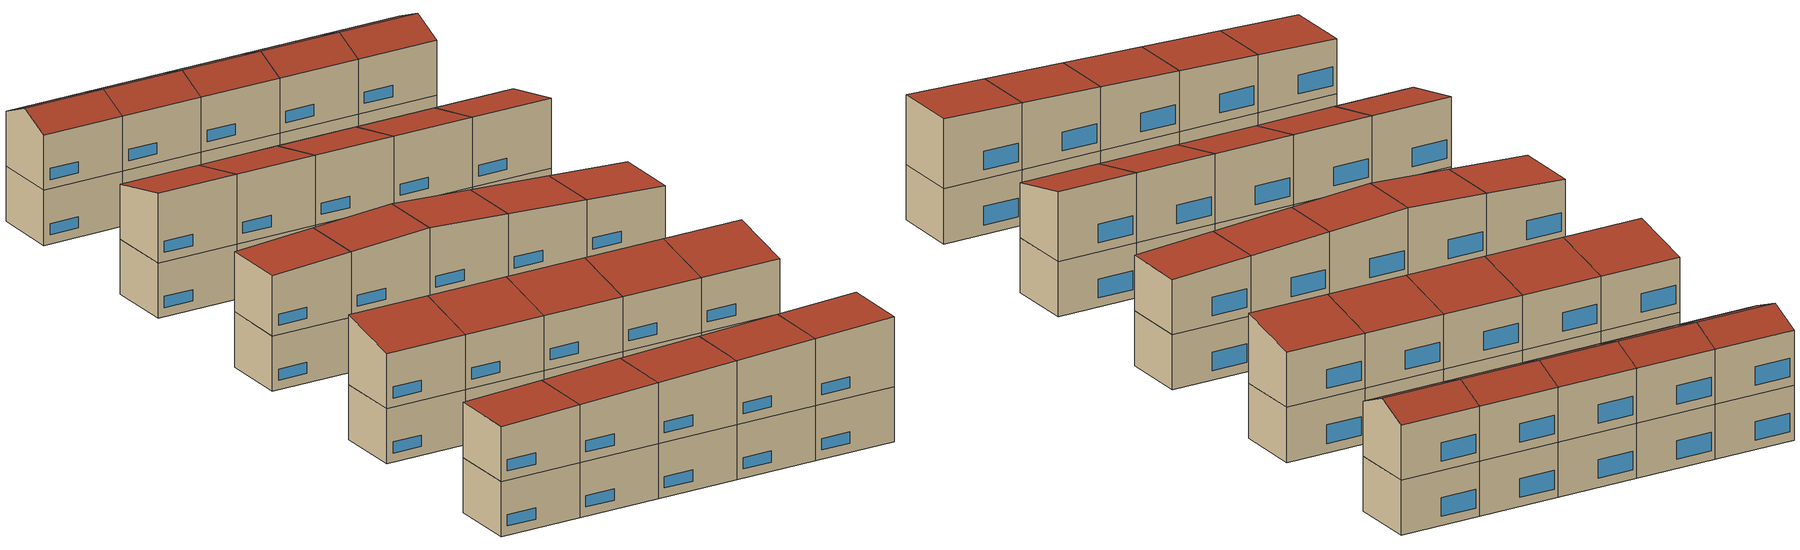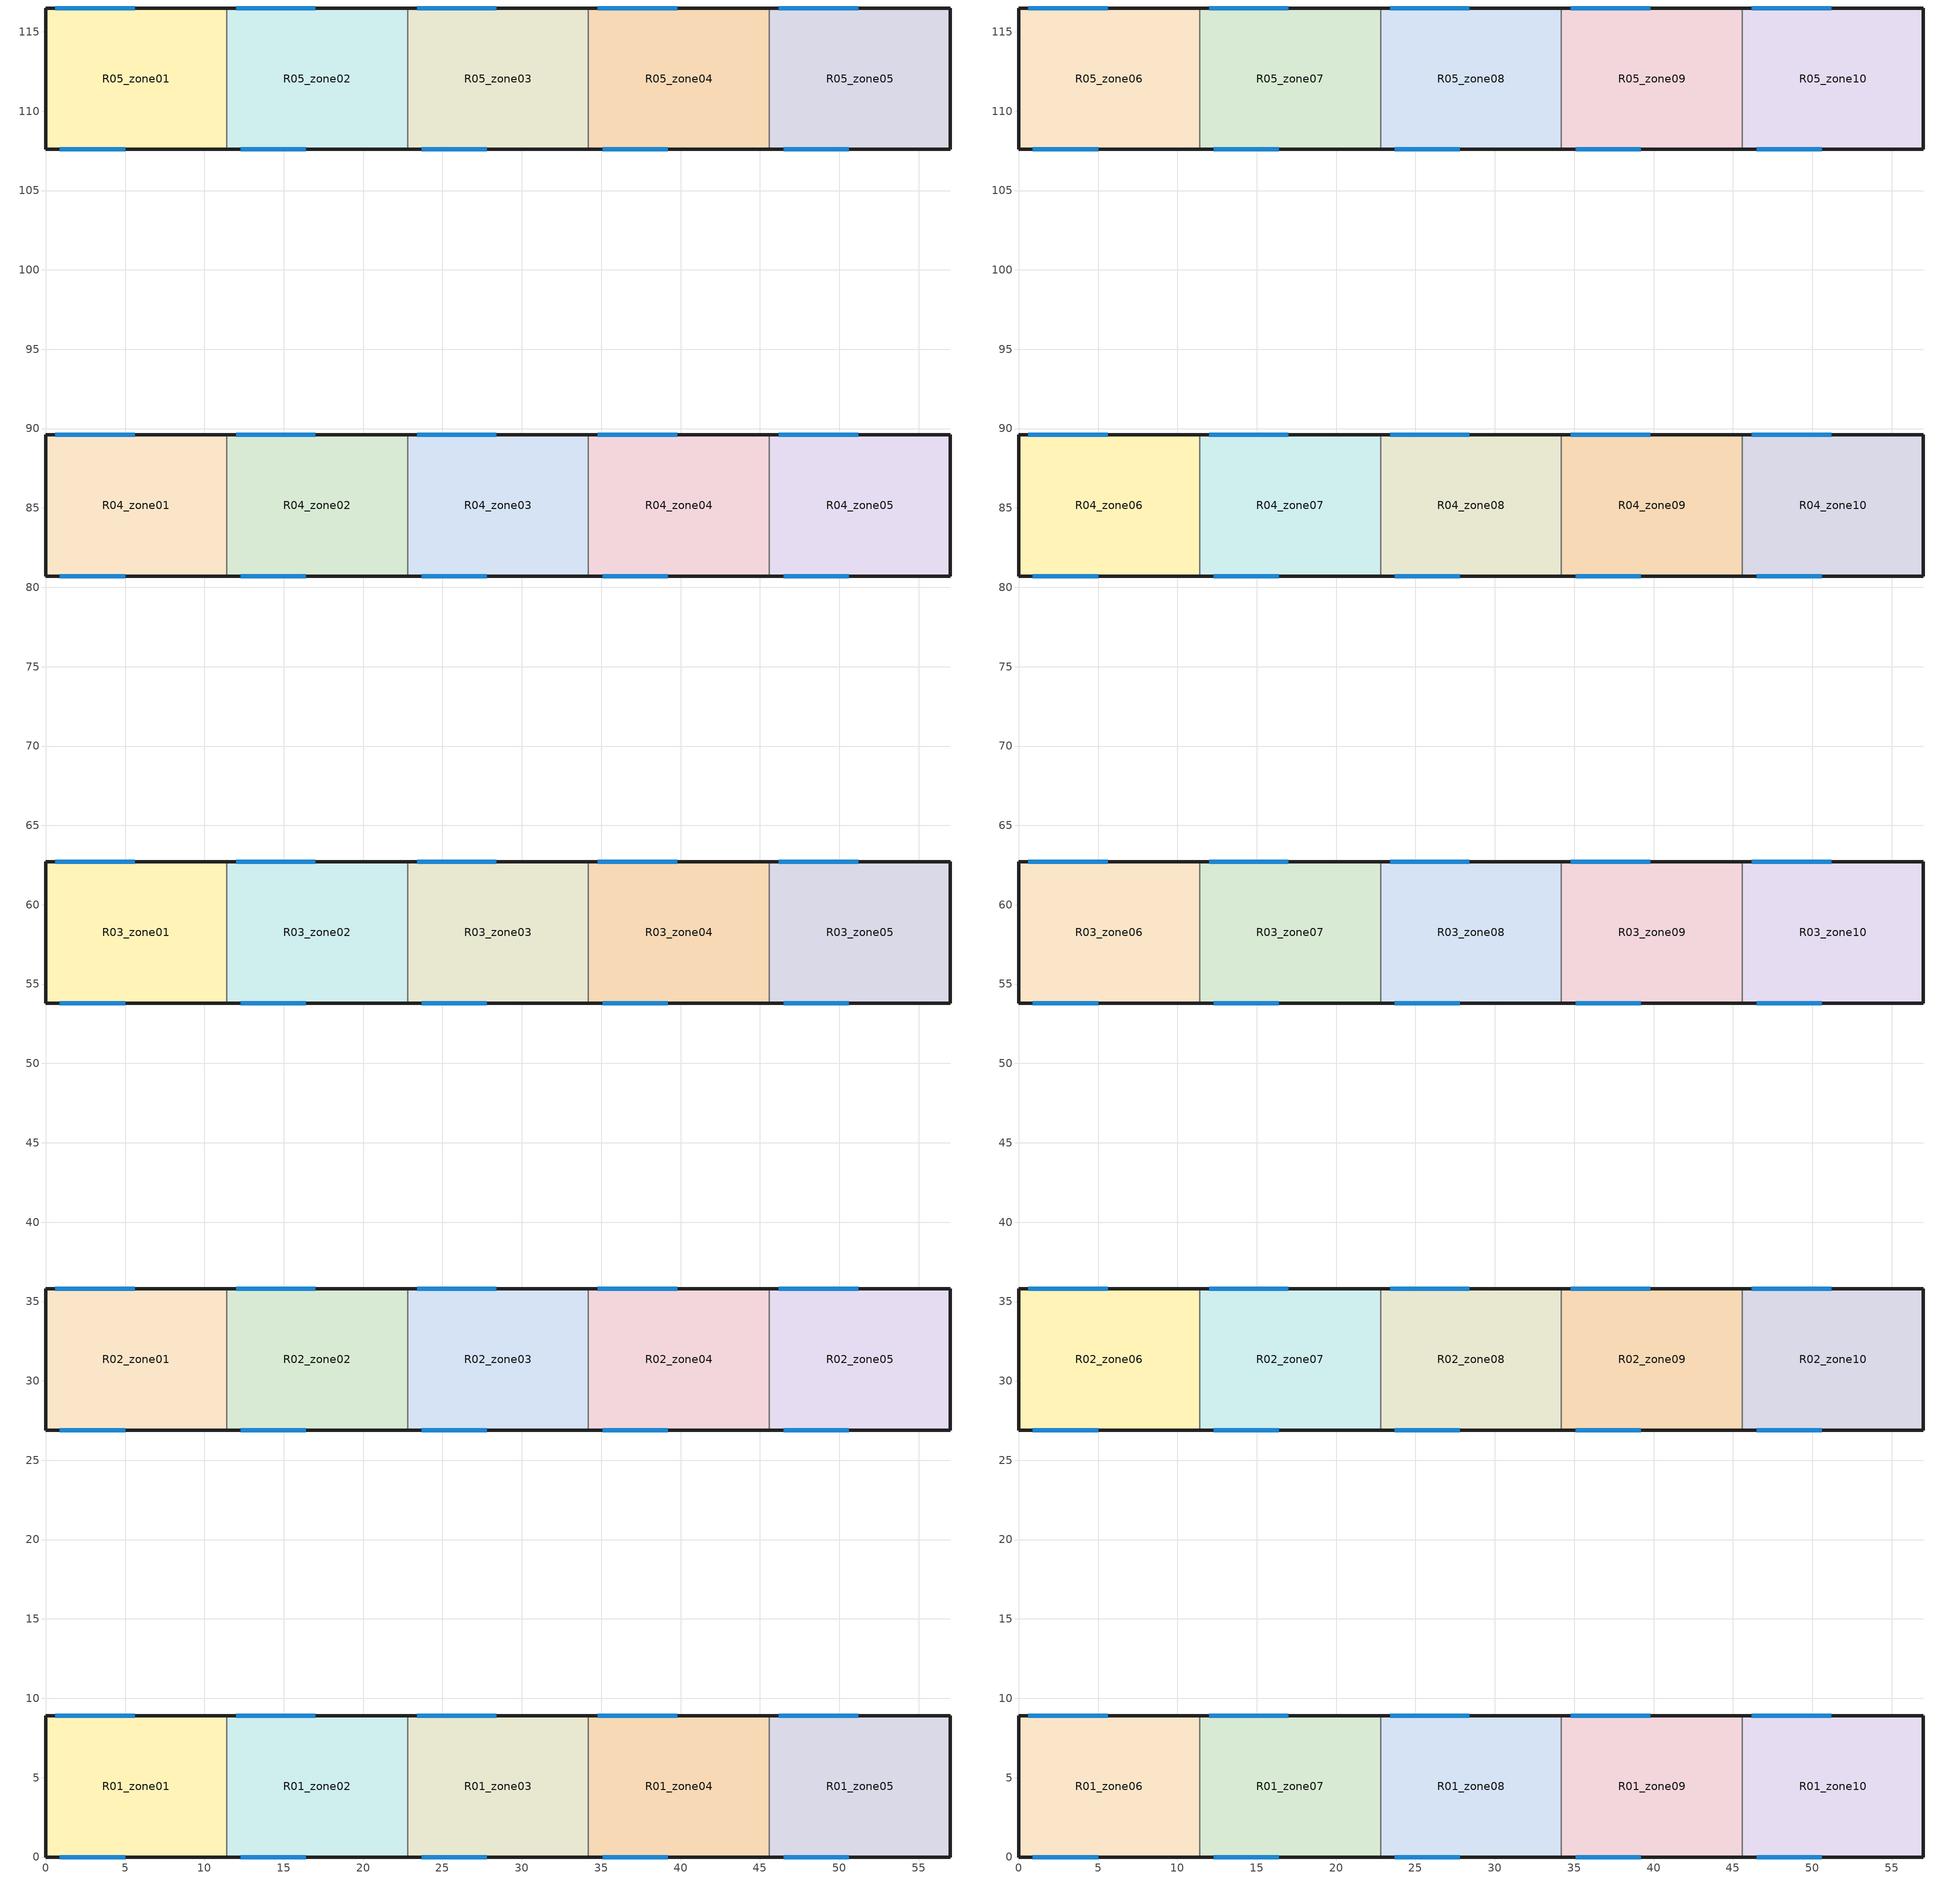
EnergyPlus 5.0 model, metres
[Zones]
R01_zone01
 floor ground (GROUND_FLOOR): 0,0 0,8.9 11.4,8.9 11.4,0 z0
 wall outside (EXT_WALL): 11.4,8.9 0,8.9 0,0 11.4,0 z0:7.4
 wall to R01_zone02 (ADJ_WALL): 11.4,0 11.4,8.9 z0:7.4
 window (EXT_WINDOW1): 0.9,0 5,0 z1.25:2.75; 5.6,8.9 0.6,8.9 z1.25:3.75
 ceiling to R01_zone06 (ADJ_CEILING): 11.4,0 11.4,8.9 0,8.9 0,0 z7.4
R01_zone02
 floor ground (GROUND_FLOOR): 11.4,0 11.4,8.9 22.8,8.9 22.8,0 z0
 wall outside (EXT_WALL): 22.8,8.9 11.4,8.9 / 11.4,0 22.8,0 z0:7.4
 wall to R01_zone03 (ADJ_WALL): 22.8,0 22.8,8.9 z0:7.4
 wall to R01_zone01 (ADJ_WALL): 11.4,8.9 11.4,0 z0:7.4
 window (EXT_WINDOW1): 12.3,0 16.4,0 z1.25:2.75; 17,8.9 12,8.9 z1.25:3.75
 ceiling to R01_zone07 (ADJ_CEILING): 22.8,0 22.8,8.9 11.4,8.9 11.4,0 z7.4
R01_zone03
 floor ground (GROUND_FLOOR): 22.8,0 22.8,8.9 34.2,8.9 34.2,0 z0
 wall outside (EXT_WALL): 34.2,8.9 22.8,8.9 / 22.8,0 34.2,0 z0:7.4
 wall to R01_zone04 (ADJ_WALL): 34.2,0 34.2,8.9 z0:7.4
 wall to R01_zone02 (ADJ_WALL): 22.8,8.9 22.8,0 z0:7.4
 window (EXT_WINDOW1): 23.7,0 27.8,0 z1.25:2.75; 28.4,8.9 23.4,8.9 z1.25:3.75
 ceiling to R01_zone08 (ADJ_CEILING): 34.2,0 34.2,8.9 22.8,8.9 22.8,0 z7.4
R01_zone04
 floor ground (GROUND_FLOOR): 34.2,0 34.2,8.9 45.6,8.9 45.6,0 z0
 wall outside (EXT_WALL): 45.6,8.9 34.2,8.9 / 34.2,0 45.6,0 z0:7.4
 wall to R01_zone05 (ADJ_WALL): 45.6,0 45.6,8.9 z0:7.4
 wall to R01_zone03 (ADJ_WALL): 34.2,8.9 34.2,0 z0:7.4
 window (EXT_WINDOW1): 35.1,0 39.2,0 z1.25:2.75; 39.8,8.9 34.8,8.9 z1.25:3.75
 ceiling to R01_zone09 (ADJ_CEILING): 45.6,0 45.6,8.9 34.2,8.9 34.2,0 z7.4
R01_zone05
 floor ground (GROUND_FLOOR): 45.6,0 45.6,8.9 57,8.9 57,0 z0
 wall outside (EXT_WALL): 45.6,0 57,0 57,8.9 45.6,8.9 z0:7.4
 wall to R01_zone04 (ADJ_WALL): 45.6,8.9 45.6,0 z0:7.4
 window (EXT_WINDOW1): 46.5,0 50.6,0 z1.25:2.75; 51.2,8.9 46.2,8.9 z1.25:3.75
 ceiling to R01_zone10 (ADJ_CEILING): 57,0 57,8.9 45.6,8.9 45.6,0 z7.4
R02_zone01
 floor ground (GROUND_FLOOR): 0,26.9 0,35.8 11.4,35.8 11.4,26.9 z0
 wall outside (EXT_WALL): 11.4,35.8 0,35.8 0,26.9 11.4,26.9 z0:7.4
 wall to R02_zone02 (ADJ_WALL): 11.4,26.9 11.4,35.8 z0:7.4
 window (EXT_WINDOW1): 0.9,26.9 5,26.9 z1.25:2.75; 5.6,35.8 0.6,35.8 z1.25:3.75
 ceiling to R02_zone06 (ADJ_CEILING): 11.4,26.9 11.4,35.8 0,35.8 0,26.9 z7.4
R02_zone02
 floor ground (GROUND_FLOOR): 11.4,26.9 11.4,35.8 22.8,35.8 22.8,26.9 z0
 wall outside (EXT_WALL): 22.8,35.8 11.4,35.8 / 11.4,26.9 22.8,26.9 z0:7.4
 wall to R02_zone03 (ADJ_WALL): 22.8,26.9 22.8,35.8 z0:7.4
 wall to R02_zone01 (ADJ_WALL): 11.4,35.8 11.4,26.9 z0:7.4
 window (EXT_WINDOW1): 12.3,26.9 16.4,26.9 z1.25:2.75; 17,35.8 12,35.8 z1.25:3.75
 ceiling to R02_zone07 (ADJ_CEILING): 22.8,26.9 22.8,35.8 11.4,35.8 11.4,26.9 z7.4
R02_zone03
 floor ground (GROUND_FLOOR): 22.8,26.9 22.8,35.8 34.2,35.8 34.2,26.9 z0
 wall outside (EXT_WALL): 34.2,35.8 22.8,35.8 / 22.8,26.9 34.2,26.9 z0:7.4
 wall to R02_zone04 (ADJ_WALL): 34.2,26.9 34.2,35.8 z0:7.4
 wall to R02_zone02 (ADJ_WALL): 22.8,35.8 22.8,26.9 z0:7.4
 window (EXT_WINDOW1): 23.7,26.9 27.8,26.9 z1.25:2.75; 28.4,35.8 23.4,35.8 z1.25:3.75
 ceiling to R02_zone08 (ADJ_CEILING): 34.2,26.9 34.2,35.8 22.8,35.8 22.8,26.9 z7.4
R02_zone04
 floor ground (GROUND_FLOOR): 34.2,26.9 34.2,35.8 45.6,35.8 45.6,26.9 z0
 wall outside (EXT_WALL): 45.6,35.8 34.2,35.8 / 34.2,26.9 45.6,26.9 z0:7.4
 wall to R02_zone05 (ADJ_WALL): 45.6,26.9 45.6,35.8 z0:7.4
 wall to R02_zone03 (ADJ_WALL): 34.2,35.8 34.2,26.9 z0:7.4
 window (EXT_WINDOW1): 35.1,26.9 39.2,26.9 z1.25:2.75; 39.8,35.8 34.8,35.8 z1.25:3.75
 ceiling to R02_zone09 (ADJ_CEILING): 45.6,26.9 45.6,35.8 34.2,35.8 34.2,26.9 z7.4
R02_zone05
 floor ground (GROUND_FLOOR): 45.6,26.9 45.6,35.8 57,35.8 57,26.9 z0
 wall outside (EXT_WALL): 45.6,26.9 57,26.9 57,35.8 45.6,35.8 z0:7.4
 wall to R02_zone04 (ADJ_WALL): 45.6,35.8 45.6,26.9 z0:7.4
 window (EXT_WINDOW1): 46.5,26.9 50.6,26.9 z1.25:2.75; 51.2,35.8 46.2,35.8 z1.25:3.75
 ceiling to R02_zone10 (ADJ_CEILING): 57,26.9 57,35.8 45.6,35.8 45.6,26.9 z7.4
R03_zone01
 floor ground (GROUND_FLOOR): 0,53.8 0,62.7 11.4,62.7 11.4,53.8 z0
 wall outside (EXT_WALL): 11.4,62.7 0,62.7 0,53.8 11.4,53.8 z0:7.4
 wall to R03_zone02 (ADJ_WALL): 11.4,53.8 11.4,62.7 z0:7.4
 window (EXT_WINDOW1): 0.9,53.8 5,53.8 z1.25:2.75; 5.6,62.7 0.6,62.7 z1.25:3.75
 ceiling to R03_zone06 (ADJ_CEILING): 11.4,53.8 11.4,62.7 0,62.7 0,53.8 z7.4
R03_zone02
 floor ground (GROUND_FLOOR): 11.4,53.8 11.4,62.7 22.8,62.7 22.8,53.8 z0
 wall outside (EXT_WALL): 22.8,62.7 11.4,62.7 / 11.4,53.8 22.8,53.8 z0:7.4
 wall to R03_zone03 (ADJ_WALL): 22.8,53.8 22.8,62.7 z0:7.4
 wall to R03_zone01 (ADJ_WALL): 11.4,62.7 11.4,53.8 z0:7.4
 window (EXT_WINDOW1): 12.3,53.8 16.4,53.8 z1.25:2.75; 17,62.7 12,62.7 z1.25:3.75
 ceiling to R03_zone07 (ADJ_CEILING): 22.8,53.8 22.8,62.7 11.4,62.7 11.4,53.8 z7.4
R03_zone03
 floor ground (GROUND_FLOOR): 22.8,53.8 22.8,62.7 34.2,62.7 34.2,53.8 z0
 wall outside (EXT_WALL): 34.2,62.7 22.8,62.7 / 22.8,53.8 34.2,53.8 z0:7.4
 wall to R03_zone04 (ADJ_WALL): 34.2,53.8 34.2,62.7 z0:7.4
 wall to R03_zone02 (ADJ_WALL): 22.8,62.7 22.8,53.8 z0:7.4
 window (EXT_WINDOW1): 23.7,53.8 27.8,53.8 z1.25:2.75; 28.4,62.7 23.4,62.7 z1.25:3.75
 ceiling to R03_zone08 (ADJ_CEILING): 34.2,53.8 34.2,62.7 22.8,62.7 22.8,53.8 z7.4
R03_zone04
 floor ground (GROUND_FLOOR): 34.2,53.8 34.2,62.7 45.6,62.7 45.6,53.8 z0
 wall outside (EXT_WALL): 45.6,62.7 34.2,62.7 / 34.2,53.8 45.6,53.8 z0:7.4
 wall to R03_zone05 (ADJ_WALL): 45.6,53.8 45.6,62.7 z0:7.4
 wall to R03_zone03 (ADJ_WALL): 34.2,62.7 34.2,53.8 z0:7.4
 window (EXT_WINDOW1): 35.1,53.8 39.2,53.8 z1.25:2.75; 39.8,62.7 34.8,62.7 z1.25:3.75
 ceiling to R03_zone09 (ADJ_CEILING): 45.6,53.8 45.6,62.7 34.2,62.7 34.2,53.8 z7.4
R03_zone05
 floor ground (GROUND_FLOOR): 45.6,53.8 45.6,62.7 57,62.7 57,53.8 z0
 wall outside (EXT_WALL): 45.6,53.8 57,53.8 57,62.7 45.6,62.7 z0:7.4
 wall to R03_zone04 (ADJ_WALL): 45.6,62.7 45.6,53.8 z0:7.4
 window (EXT_WINDOW1): 46.5,53.8 50.6,53.8 z1.25:2.75; 51.2,62.7 46.2,62.7 z1.25:3.75
 ceiling to R03_zone10 (ADJ_CEILING): 57,53.8 57,62.7 45.6,62.7 45.6,53.8 z7.4
R04_zone01
 floor ground (GROUND_FLOOR): 0,80.7 0,89.6 11.4,89.6 11.4,80.7 z0
 wall outside (EXT_WALL): 11.4,89.6 0,89.6 0,80.7 11.4,80.7 z0:7.4
 wall to R04_zone02 (ADJ_WALL): 11.4,80.7 11.4,89.6 z0:7.4
 window (EXT_WINDOW1): 0.9,80.7 5,80.7 z1.25:2.75; 5.6,89.6 0.6,89.6 z1.25:3.75
 ceiling to R04_zone06 (ADJ_CEILING): 11.4,80.7 11.4,89.6 0,89.6 0,80.7 z7.4
R04_zone02
 floor ground (GROUND_FLOOR): 11.4,80.7 11.4,89.6 22.8,89.6 22.8,80.7 z0
 wall outside (EXT_WALL): 22.8,89.6 11.4,89.6 / 11.4,80.7 22.8,80.7 z0:7.4
 wall to R04_zone03 (ADJ_WALL): 22.8,80.7 22.8,89.6 z0:7.4
 wall to R04_zone01 (ADJ_WALL): 11.4,89.6 11.4,80.7 z0:7.4
 window (EXT_WINDOW1): 12.3,80.7 16.4,80.7 z1.25:2.75; 17,89.6 12,89.6 z1.25:3.75
 ceiling to R04_zone07 (ADJ_CEILING): 22.8,80.7 22.8,89.6 11.4,89.6 11.4,80.7 z7.4
R04_zone03
 floor ground (GROUND_FLOOR): 22.8,80.7 22.8,89.6 34.2,89.6 34.2,80.7 z0
 wall outside (EXT_WALL): 34.2,89.6 22.8,89.6 / 22.8,80.7 34.2,80.7 z0:7.4
 wall to R04_zone04 (ADJ_WALL): 34.2,80.7 34.2,89.6 z0:7.4
 wall to R04_zone02 (ADJ_WALL): 22.8,89.6 22.8,80.7 z0:7.4
 window (EXT_WINDOW1): 23.7,80.7 27.8,80.7 z1.25:2.75; 28.4,89.6 23.4,89.6 z1.25:3.75
 ceiling to R04_zone08 (ADJ_CEILING): 34.2,80.7 34.2,89.6 22.8,89.6 22.8,80.7 z7.4
R04_zone04
 floor ground (GROUND_FLOOR): 34.2,80.7 34.2,89.6 45.6,89.6 45.6,80.7 z0
 wall outside (EXT_WALL): 45.6,89.6 34.2,89.6 / 34.2,80.7 45.6,80.7 z0:7.4
 wall to R04_zone05 (ADJ_WALL): 45.6,80.7 45.6,89.6 z0:7.4
 wall to R04_zone03 (ADJ_WALL): 34.2,89.6 34.2,80.7 z0:7.4
 window (EXT_WINDOW1): 35.1,80.7 39.2,80.7 z1.25:2.75; 39.8,89.6 34.8,89.6 z1.25:3.75
 ceiling to R04_zone09 (ADJ_CEILING): 45.6,80.7 45.6,89.6 34.2,89.6 34.2,80.7 z7.4
R04_zone05
 floor ground (GROUND_FLOOR): 45.6,80.7 45.6,89.6 57,89.6 57,80.7 z0
 wall outside (EXT_WALL): 45.6,80.7 57,80.7 57,89.6 45.6,89.6 z0:7.4
 wall to R04_zone04 (ADJ_WALL): 45.6,89.6 45.6,80.7 z0:7.4
 window (EXT_WINDOW1): 46.5,80.7 50.6,80.7 z1.25:2.75; 51.2,89.6 46.2,89.6 z1.25:3.75
 ceiling to R04_zone10 (ADJ_CEILING): 57,80.7 57,89.6 45.6,89.6 45.6,80.7 z7.4
R05_zone01
 floor ground (GROUND_FLOOR): 0,107.6 0,116.5 11.4,116.5 11.4,107.6 z0
 wall outside (EXT_WALL): 11.4,116.5 0,116.5 0,107.6 11.4,107.6 z0:7.4
 wall to R05_zone02 (ADJ_WALL): 11.4,107.6 11.4,116.5 z0:7.4
 window (EXT_WINDOW1): 0.9,107.6 5,107.6 z1.25:2.75; 5.6,116.5 0.6,116.5 z1.25:3.75
 ceiling to R05_zone06 (ADJ_CEILING): 11.4,107.6 11.4,116.5 0,116.5 0,107.6 z7.4
R05_zone02
 floor ground (GROUND_FLOOR): 11.4,107.6 11.4,116.5 22.8,116.5 22.8,107.6 z0
 wall outside (EXT_WALL): 22.8,116.5 11.4,116.5 / 11.4,107.6 22.8,107.6 z0:7.4
 wall to R05_zone03 (ADJ_WALL): 22.8,107.6 22.8,116.5 z0:7.4
 wall to R05_zone01 (ADJ_WALL): 11.4,116.5 11.4,107.6 z0:7.4
 window (EXT_WINDOW1): 12.3,107.6 16.4,107.6 z1.25:2.75; 17,116.5 12,116.5 z1.25:3.75
 ceiling to R05_zone07 (ADJ_CEILING): 22.8,107.6 22.8,116.5 11.4,116.5 11.4,107.6 z7.4
R05_zone03
 floor ground (GROUND_FLOOR): 22.8,107.6 22.8,116.5 34.2,116.5 34.2,107.6 z0
 wall outside (EXT_WALL): 34.2,116.5 22.8,116.5 / 22.8,107.6 34.2,107.6 z0:7.4
 wall to R05_zone04 (ADJ_WALL): 34.2,107.6 34.2,116.5 z0:7.4
 wall to R05_zone02 (ADJ_WALL): 22.8,116.5 22.8,107.6 z0:7.4
 window (EXT_WINDOW1): 23.7,107.6 27.8,107.6 z1.25:2.75; 28.4,116.5 23.4,116.5 z1.25:3.75
 ceiling to R05_zone08 (ADJ_CEILING): 34.2,107.6 34.2,116.5 22.8,116.5 22.8,107.6 z7.4
R05_zone04
 floor ground (GROUND_FLOOR): 34.2,107.6 34.2,116.5 45.6,116.5 45.6,107.6 z0
 wall outside (EXT_WALL): 45.6,116.5 34.2,116.5 / 34.2,107.6 45.6,107.6 z0:7.4
 wall to R05_zone05 (ADJ_WALL): 45.6,107.6 45.6,116.5 z0:7.4
 wall to R05_zone03 (ADJ_WALL): 34.2,116.5 34.2,107.6 z0:7.4
 window (EXT_WINDOW1): 35.1,107.6 39.2,107.6 z1.25:2.75; 39.8,116.5 34.8,116.5 z1.25:3.75
 ceiling to R05_zone09 (ADJ_CEILING): 45.6,107.6 45.6,116.5 34.2,116.5 34.2,107.6 z7.4
R05_zone05
 floor ground (GROUND_FLOOR): 45.6,107.6 45.6,116.5 57,116.5 57,107.6 z0
 wall outside (EXT_WALL): 45.6,107.6 57,107.6 57,116.5 45.6,116.5 z0:7.4
 wall to R05_zone04 (ADJ_WALL): 45.6,116.5 45.6,107.6 z0:7.4
 window (EXT_WINDOW1): 46.5,107.6 50.6,107.6 z1.25:2.75; 51.2,116.5 46.2,116.5 z1.25:3.75
 ceiling to R05_zone10 (ADJ_CEILING): 57,107.6 57,116.5 45.6,116.5 45.6,107.6 z7.4
R01_zone06
 floor to R01_zone01 (ADJ_CEILING): 0,0 0,8.9 11.4,8.9 11.4,0 z7.4
 wall outside (EXT_WALL): 0,8.9 0,0 z7.4:14.8; 11.4,8.9,7.4 0,8.9,7.4 0,8.9,14.8 11.4,8.9,15.2; 0,0,7.4 11.4,0,7.4 11.4,0,15.2 0,0,14.8
 wall to R01_zone07 (ADJ_WALL): 11.4,0 11.4,8.9 z7.4:15.2
 window (EXT_WINDOW1): 0.9,0 5,0 z8.65:10.15; 5.6,8.9 0.6,8.9 z8.65:11.15
 roof outside (EXT_ROOF): 11.4,0,15.2 11.4,8.9,15.2 0,8.9,14.8 0,0,14.8
R01_zone07
 floor to R01_zone02 (ADJ_CEILING): 11.4,0 11.4,8.9 22.8,8.9 22.8,0 z7.4
 wall outside (EXT_WALL): 22.8,8.9,7.4 11.4,8.9,7.4 11.4,8.9,15.2 22.8,8.9,15.6; 11.4,0,7.4 22.8,0,7.4 22.8,0,15.6 11.4,0,15.2
 wall to R01_zone08 (ADJ_WALL): 22.8,0 22.8,8.9 z7.4:15.6
 wall to R01_zone06 (ADJ_WALL): 11.4,8.9 11.4,0 z7.4:15.2
 window (EXT_WINDOW1): 12.3,0 16.4,0 z8.65:10.15; 17,8.9 12,8.9 z8.65:11.15
 roof outside (EXT_ROOF): 22.8,0,15.6 22.8,8.9,15.6 11.4,8.9,15.2 11.4,0,15.2
R01_zone08
 floor to R01_zone03 (ADJ_CEILING): 22.8,0 22.8,8.9 34.2,8.9 34.2,0 z7.4
 wall outside (EXT_WALL): 34.2,8.9,7.4 22.8,8.9,7.4 22.8,8.9,15.6 34.2,8.9,16; 22.8,0,7.4 34.2,0,7.4 34.2,0,16 22.8,0,15.6
 wall to R01_zone09 (ADJ_WALL): 34.2,0 34.2,8.9 z7.4:16
 wall to R01_zone07 (ADJ_WALL): 22.8,8.9 22.8,0 z7.4:15.6
 window (EXT_WINDOW1): 23.7,0 27.8,0 z8.65:10.15; 28.4,8.9 23.4,8.9 z8.65:11.15
 roof outside (EXT_ROOF): 34.2,0,16 34.2,8.9,16 22.8,8.9,15.6 22.8,0,15.6
R01_zone09
 floor to R01_zone04 (ADJ_CEILING): 34.2,0 34.2,8.9 45.6,8.9 45.6,0 z7.4
 wall outside (EXT_WALL): 45.6,8.9,7.4 34.2,8.9,7.4 34.2,8.9,16 45.6,8.9,16.4; 34.2,0,7.4 45.6,0,7.4 45.6,0,16.4 34.2,0,16
 wall to R01_zone10 (ADJ_WALL): 45.6,0 45.6,8.9 z7.4:16.4
 wall to R01_zone08 (ADJ_WALL): 34.2,8.9 34.2,0 z7.4:16
 window (EXT_WINDOW1): 35.1,0 39.2,0 z8.65:10.15; 39.8,8.9 34.8,8.9 z8.65:11.15
 roof outside (EXT_ROOF): 45.6,0,16.4 45.6,8.9,16.4 34.2,8.9,16 34.2,0,16
R01_zone10
 floor to R01_zone05 (ADJ_CEILING): 45.6,0 45.6,8.9 57,8.9 57,0 z7.4
 wall outside (EXT_WALL): 57,0 57,8.9 z7.4:16.8; 57,8.9,7.4 45.6,8.9,7.4 45.6,8.9,16.4 57,8.9,16.8; 45.6,0,7.4 57,0,7.4 57,0,16.8 45.6,0,16.4
 wall to R01_zone09 (ADJ_WALL): 45.6,8.9 45.6,0 z7.4:16.4
 window (EXT_WINDOW1): 46.5,0 50.6,0 z8.65:10.15; 51.2,8.9 46.2,8.9 z8.65:11.15
 roof outside (EXT_ROOF): 57,0,16.8 57,8.9,16.8 45.6,8.9,16.4 45.6,0,16.4
R02_zone06
 floor to R02_zone01 (ADJ_CEILING): 0,26.9 0,35.8 11.4,35.8 11.4,26.9 z7.4
 wall outside (EXT_WALL): 11.4,35.8 0,35.8 z7.4:16.8; 0,26.9 11.4,26.9 z7.4:14.8; 0,35.8,7.4 0,26.9,7.4 0,26.9,14.8 0,35.8,16.8
 wall to R02_zone07 (ADJ_WALL): 11.4,35.8,16.8 11.4,26.9,14.8 11.4,26.9,7.4 11.4,35.8,7.4
 window (EXT_WINDOW1): 0.9,26.9 5,26.9 z8.65:10.15; 5.6,35.8 0.6,35.8 z8.65:11.15
 roof outside (EXT_ROOF): 11.4,26.9,14.8 11.4,35.8,16.8 0,35.8,16.8 0,26.9,14.8
R02_zone07
 floor to R02_zone02 (ADJ_CEILING): 11.4,26.9 11.4,35.8 22.8,35.8 22.8,26.9 z7.4
 wall outside (EXT_WALL): 22.8,35.8 11.4,35.8 z7.4:16.8; 11.4,26.9 22.8,26.9 z7.4:14.8
 wall to R02_zone08 (ADJ_WALL): 22.8,35.8,16.8 22.8,26.9,14.8 22.8,26.9,7.4 22.8,35.8,7.4
 wall to R02_zone06 (ADJ_WALL): 11.4,35.8,7.4 11.4,26.9,7.4 11.4,26.9,14.8 11.4,35.8,16.8
 window (EXT_WINDOW1): 12.3,26.9 16.4,26.9 z8.65:10.15; 17,35.8 12,35.8 z8.65:11.15
 roof outside (EXT_ROOF): 22.8,26.9,14.8 22.8,35.8,16.8 11.4,35.8,16.8 11.4,26.9,14.8
R02_zone08
 floor to R02_zone03 (ADJ_CEILING): 22.8,26.9 22.8,35.8 34.2,35.8 34.2,26.9 z7.4
 wall outside (EXT_WALL): 34.2,35.8 22.8,35.8 z7.4:16.8; 22.8,26.9 34.2,26.9 z7.4:14.8
 wall to R02_zone09 (ADJ_WALL): 34.2,35.8,16.8 34.2,26.9,14.8 34.2,26.9,7.4 34.2,35.8,7.4
 wall to R02_zone07 (ADJ_WALL): 22.8,35.8,7.4 22.8,26.9,7.4 22.8,26.9,14.8 22.8,35.8,16.8
 window (EXT_WINDOW1): 23.7,26.9 27.8,26.9 z8.65:10.15; 28.4,35.8 23.4,35.8 z8.65:11.15
 roof outside (EXT_ROOF): 34.2,26.9,14.8 34.2,35.8,16.8 22.8,35.8,16.8 22.8,26.9,14.8
R02_zone09
 floor to R02_zone04 (ADJ_CEILING): 34.2,26.9 34.2,35.8 45.6,35.8 45.6,26.9 z7.4
 wall outside (EXT_WALL): 45.6,35.8 34.2,35.8 z7.4:16.8; 34.2,26.9 45.6,26.9 z7.4:14.8
 wall to R02_zone10 (ADJ_WALL): 45.6,35.8,16.8 45.6,26.9,14.8 45.6,26.9,7.4 45.6,35.8,7.4
 wall to R02_zone08 (ADJ_WALL): 34.2,35.8,7.4 34.2,26.9,7.4 34.2,26.9,14.8 34.2,35.8,16.8
 window (EXT_WINDOW1): 35.1,26.9 39.2,26.9 z8.65:10.15; 39.8,35.8 34.8,35.8 z8.65:11.15
 roof outside (EXT_ROOF): 45.6,26.9,14.8 45.6,35.8,16.8 34.2,35.8,16.8 34.2,26.9,14.8
R02_zone10
 floor to R02_zone05 (ADJ_CEILING): 45.6,26.9 45.6,35.8 57,35.8 57,26.9 z7.4
 wall outside (EXT_WALL): 57,35.8 45.6,35.8 z7.4:16.8; 45.6,26.9 57,26.9 z7.4:14.8; 57,35.8,16.8 57,26.9,14.8 57,26.9,7.4 57,35.8,7.4
 wall to R02_zone09 (ADJ_WALL): 45.6,35.8,7.4 45.6,26.9,7.4 45.6,26.9,14.8 45.6,35.8,16.8
 window (EXT_WINDOW1): 46.5,26.9 50.6,26.9 z8.65:10.15; 51.2,35.8 46.2,35.8 z8.65:11.15
 roof outside (EXT_ROOF): 57,26.9,14.8 57,35.8,16.8 45.6,35.8,16.8 45.6,26.9,14.8
R03_zone06
 floor to R03_zone01 (ADJ_CEILING): 0,53.8 0,62.7 11.4,62.7 11.4,53.8 z7.4
 wall outside (EXT_WALL): 0,62.7 0,53.8 z7.4:15.47; 11.4,62.7,7.4 0,62.7,7.4 0,62.7,15.47 11.4,62.7,16.13; 0,53.8,7.4 11.4,53.8,7.4 11.4,53.8,16.13 0,53.8,15.47
 wall to R03_zone07 (ADJ_WALL): 11.4,53.8 11.4,62.7 z7.4:16.13
 window (EXT_WINDOW1): 0.9,53.8 5,53.8 z8.65:10.15; 5.6,62.7 0.6,62.7 z8.65:11.15
 roof outside (EXT_ROOF): 11.4,53.8,16.13 11.4,62.7,16.13 0,62.7,15.47 0,53.8,15.47
R03_zone07
 floor to R03_zone02 (ADJ_CEILING): 11.4,53.8 11.4,62.7 22.8,62.7 22.8,53.8 z7.4
 wall outside (EXT_WALL): 22.8,62.7,7.4 11.4,62.7,7.4 11.4,62.7,16.13 22.8,62.7,16.8; 11.4,53.8,7.4 22.8,53.8,7.4 22.8,53.8,16.8 11.4,53.8,16.13
 wall to R03_zone08 (ADJ_WALL): 22.8,53.8 22.8,62.7 z7.4:16.8
 wall to R03_zone06 (ADJ_WALL): 11.4,62.7 11.4,53.8 z7.4:16.13
 window (EXT_WINDOW1): 12.3,53.8 16.4,53.8 z8.65:10.15; 17,62.7 12,62.7 z8.65:11.15
 roof outside (EXT_ROOF): 22.8,53.8,16.8 22.8,62.7,16.8 11.4,62.7,16.13 11.4,53.8,16.13
R03_zone08
 floor to R03_zone03 (ADJ_CEILING): 22.8,53.8 22.8,62.7 34.2,62.7 34.2,53.8 z7.4
 wall outside (EXT_WALL): 34.2,62.7,7.4 22.8,62.7,7.4 22.8,62.7,16.8 34.2,62.7,16.13; 22.8,53.8,7.4 34.2,53.8,7.4 34.2,53.8,16.13 22.8,53.8,16.8
 wall to R03_zone09 (ADJ_WALL): 34.2,53.8 34.2,62.7 z7.4:16.13
 wall to R03_zone07 (ADJ_WALL): 22.8,62.7 22.8,53.8 z7.4:16.8
 window (EXT_WINDOW1): 23.7,53.8 27.8,53.8 z8.65:10.15; 28.4,62.7 23.4,62.7 z8.65:11.15
 roof outside (EXT_ROOF): 34.2,53.8,16.13 34.2,62.7,16.13 22.8,62.7,16.8 22.8,53.8,16.8
R03_zone09
 floor to R03_zone04 (ADJ_CEILING): 34.2,53.8 34.2,62.7 45.6,62.7 45.6,53.8 z7.4
 wall outside (EXT_WALL): 45.6,62.7,7.4 34.2,62.7,7.4 34.2,62.7,16.13 45.6,62.7,15.47; 34.2,53.8,7.4 45.6,53.8,7.4 45.6,53.8,15.47 34.2,53.8,16.13
 wall to R03_zone10 (ADJ_WALL): 45.6,53.8 45.6,62.7 z7.4:15.47
 wall to R03_zone08 (ADJ_WALL): 34.2,62.7 34.2,53.8 z7.4:16.13
 window (EXT_WINDOW1): 35.1,53.8 39.2,53.8 z8.65:10.15; 39.8,62.7 34.8,62.7 z8.65:11.15
 roof outside (EXT_ROOF): 45.6,53.8,15.47 45.6,62.7,15.47 34.2,62.7,16.13 34.2,53.8,16.13
R03_zone10
 floor to R03_zone05 (ADJ_CEILING): 45.6,53.8 45.6,62.7 57,62.7 57,53.8 z7.4
 wall outside (EXT_WALL): 57,53.8 57,62.7 z7.4:14.8; 57,62.7,7.4 45.6,62.7,7.4 45.6,62.7,15.47 57,62.7,14.8; 45.6,53.8,7.4 57,53.8,7.4 57,53.8,14.8 45.6,53.8,15.47
 wall to R03_zone09 (ADJ_WALL): 45.6,62.7 45.6,53.8 z7.4:15.47
 window (EXT_WINDOW1): 46.5,53.8 50.6,53.8 z8.65:10.15; 51.2,62.7 46.2,62.7 z8.65:11.15
 roof outside (EXT_ROOF): 57,53.8,14.8 57,62.7,14.8 45.6,62.7,15.47 45.6,53.8,15.47
R04_zone06
 floor to R04_zone01 (ADJ_CEILING): 0,80.7 0,89.6 11.4,89.6 11.4,80.7 z7.4
 wall outside (EXT_WALL): 11.4,89.6 0,89.6 z7.4:14.8; 0,80.7 11.4,80.7 z7.4:16.8; 0,89.6,7.4 0,80.7,7.4 0,80.7,16.8 0,89.6,14.8
 wall to R04_zone07 (ADJ_WALL): 11.4,89.6,14.8 11.4,80.7,16.8 11.4,80.7,7.4 11.4,89.6,7.4
 window (EXT_WINDOW1): 0.9,80.7 5,80.7 z8.65:10.15; 5.6,89.6 0.6,89.6 z8.65:11.15
 roof outside (EXT_ROOF): 11.4,80.7,16.8 11.4,89.6,14.8 0,89.6,14.8 0,80.7,16.8
R04_zone07
 floor to R04_zone02 (ADJ_CEILING): 11.4,80.7 11.4,89.6 22.8,89.6 22.8,80.7 z7.4
 wall outside (EXT_WALL): 22.8,89.6 11.4,89.6 z7.4:14.8; 11.4,80.7 22.8,80.7 z7.4:16.8
 wall to R04_zone08 (ADJ_WALL): 22.8,89.6,14.8 22.8,80.7,16.8 22.8,80.7,7.4 22.8,89.6,7.4
 wall to R04_zone06 (ADJ_WALL): 11.4,89.6,7.4 11.4,80.7,7.4 11.4,80.7,16.8 11.4,89.6,14.8
 window (EXT_WINDOW1): 12.3,80.7 16.4,80.7 z8.65:10.15; 17,89.6 12,89.6 z8.65:11.15
 roof outside (EXT_ROOF): 22.8,80.7,16.8 22.8,89.6,14.8 11.4,89.6,14.8 11.4,80.7,16.8
R04_zone08
 floor to R04_zone03 (ADJ_CEILING): 22.8,80.7 22.8,89.6 34.2,89.6 34.2,80.7 z7.4
 wall outside (EXT_WALL): 34.2,89.6 22.8,89.6 z7.4:14.8; 22.8,80.7 34.2,80.7 z7.4:16.8
 wall to R04_zone09 (ADJ_WALL): 34.2,89.6,14.8 34.2,80.7,16.8 34.2,80.7,7.4 34.2,89.6,7.4
 wall to R04_zone07 (ADJ_WALL): 22.8,89.6,7.4 22.8,80.7,7.4 22.8,80.7,16.8 22.8,89.6,14.8
 window (EXT_WINDOW1): 23.7,80.7 27.8,80.7 z8.65:10.15; 28.4,89.6 23.4,89.6 z8.65:11.15
 roof outside (EXT_ROOF): 34.2,80.7,16.8 34.2,89.6,14.8 22.8,89.6,14.8 22.8,80.7,16.8
R04_zone09
 floor to R04_zone04 (ADJ_CEILING): 34.2,80.7 34.2,89.6 45.6,89.6 45.6,80.7 z7.4
 wall outside (EXT_WALL): 45.6,89.6 34.2,89.6 z7.4:14.8; 34.2,80.7 45.6,80.7 z7.4:16.8
 wall to R04_zone10 (ADJ_WALL): 45.6,89.6,14.8 45.6,80.7,16.8 45.6,80.7,7.4 45.6,89.6,7.4
 wall to R04_zone08 (ADJ_WALL): 34.2,89.6,7.4 34.2,80.7,7.4 34.2,80.7,16.8 34.2,89.6,14.8
 window (EXT_WINDOW1): 35.1,80.7 39.2,80.7 z8.65:10.15; 39.8,89.6 34.8,89.6 z8.65:11.15
 roof outside (EXT_ROOF): 45.6,80.7,16.8 45.6,89.6,14.8 34.2,89.6,14.8 34.2,80.7,16.8
R04_zone10
 floor to R04_zone05 (ADJ_CEILING): 45.6,80.7 45.6,89.6 57,89.6 57,80.7 z7.4
 wall outside (EXT_WALL): 57,89.6 45.6,89.6 z7.4:14.8; 45.6,80.7 57,80.7 z7.4:16.8; 57,89.6,14.8 57,80.7,16.8 57,80.7,7.4 57,89.6,7.4
 wall to R04_zone09 (ADJ_WALL): 45.6,89.6,7.4 45.6,80.7,7.4 45.6,80.7,16.8 45.6,89.6,14.8
 window (EXT_WINDOW1): 46.5,80.7 50.6,80.7 z8.65:10.15; 51.2,89.6 46.2,89.6 z8.65:11.15
 roof outside (EXT_ROOF): 57,80.7,16.8 57,89.6,14.8 45.6,89.6,14.8 45.6,80.7,16.8
R05_zone06
 floor to R05_zone01 (ADJ_CEILING): 0,107.6 0,116.5 11.4,116.5 11.4,107.6 z7.4
 wall outside (EXT_WALL): 11.4,116.5 0,116.5 / 0,107.6 11.4,107.6 z7.4:14.8; 0,116.5,7.4 0,107.6,7.4 0,107.6,14.8 0,112.05,16.8 0,116.5,14.8
 wall to R05_zone07 (ADJ_WALL): 11.4,107.6 11.4,116.5 z7.4:14.8; 11.4,107.6,14.8 11.4,116.5,14.8 11.4,112.05,16.8
 window (EXT_WINDOW1): 0.9,107.6 5,107.6 z8.65:10.15; 5.6,116.5 0.6,116.5 z8.65:11.15
 roof outside (EXT_ROOF): 0,107.6,14.8 11.4,107.6,14.8 11.4,112.05,16.8 0,112.05,16.8; 0,112.05,16.8 11.4,112.05,16.8 11.4,116.5,14.8 0,116.5,14.8
R05_zone07
 floor to R05_zone02 (ADJ_CEILING): 11.4,107.6 11.4,116.5 22.8,116.5 22.8,107.6 z7.4
 wall outside (EXT_WALL): 22.8,116.5 11.4,116.5 / 11.4,107.6 22.8,107.6 z7.4:14.8
 wall to R05_zone06 (ADJ_WALL): 11.4,116.5 11.4,107.6 z7.4:14.8; 11.4,112.05,16.8 11.4,116.5,14.8 11.4,107.6,14.8
 wall to R05_zone08 (ADJ_WALL): 22.8,107.6 22.8,116.5 z7.4:14.8; 22.8,107.6,14.8 22.8,116.5,14.8 22.8,112.05,16.8
 window (EXT_WINDOW1): 12.3,107.6 16.4,107.6 z8.65:10.15; 17,116.5 12,116.5 z8.65:11.15
 roof outside (EXT_ROOF): 11.4,107.6,14.8 22.8,107.6,14.8 22.8,112.05,16.8 11.4,112.05,16.8; 11.4,112.05,16.8 22.8,112.05,16.8 22.8,116.5,14.8 11.4,116.5,14.8
R05_zone08
 floor to R05_zone03 (ADJ_CEILING): 22.8,107.6 22.8,116.5 34.2,116.5 34.2,107.6 z7.4
 wall outside (EXT_WALL): 34.2,116.5 22.8,116.5 / 22.8,107.6 34.2,107.6 z7.4:14.8
 wall to R05_zone07 (ADJ_WALL): 22.8,116.5 22.8,107.6 z7.4:14.8; 22.8,112.05,16.8 22.8,116.5,14.8 22.8,107.6,14.8
 wall to R05_zone09 (ADJ_WALL): 34.2,107.6 34.2,116.5 z7.4:14.8; 34.2,107.6,14.8 34.2,116.5,14.8 34.2,112.05,16.8
 window (EXT_WINDOW1): 23.7,107.6 27.8,107.6 z8.65:10.15; 28.4,116.5 23.4,116.5 z8.65:11.15
 roof outside (EXT_ROOF): 22.8,107.6,14.8 34.2,107.6,14.8 34.2,112.05,16.8 22.8,112.05,16.8; 22.8,112.05,16.8 34.2,112.05,16.8 34.2,116.5,14.8 22.8,116.5,14.8
R05_zone09
 floor to R05_zone04 (ADJ_CEILING): 34.2,107.6 34.2,116.5 45.6,116.5 45.6,107.6 z7.4
 wall outside (EXT_WALL): 45.6,116.5 34.2,116.5 / 34.2,107.6 45.6,107.6 z7.4:14.8
 wall to R05_zone08 (ADJ_WALL): 34.2,116.5 34.2,107.6 z7.4:14.8; 34.2,112.05,16.8 34.2,116.5,14.8 34.2,107.6,14.8
 wall to R05_zone10 (ADJ_WALL): 45.6,107.6 45.6,116.5 z7.4:14.8; 45.6,107.6,14.8 45.6,116.5,14.8 45.6,112.05,16.8
 window (EXT_WINDOW1): 35.1,107.6 39.2,107.6 z8.65:10.15; 39.8,116.5 34.8,116.5 z8.65:11.15
 roof outside (EXT_ROOF): 34.2,107.6,14.8 45.6,107.6,14.8 45.6,112.05,16.8 34.2,112.05,16.8; 34.2,112.05,16.8 45.6,112.05,16.8 45.6,116.5,14.8 34.2,116.5,14.8
R05_zone10
 floor to R05_zone05 (ADJ_CEILING): 45.6,107.6 45.6,116.5 57,116.5 57,107.6 z7.4
 wall outside (EXT_WALL): 57,116.5 45.6,116.5 / 45.6,107.6 57,107.6 z7.4:14.8; 57,116.5,14.8 57,112.05,16.8 57,107.6,14.8 57,107.6,7.4 57,116.5,7.4
 wall to R05_zone09 (ADJ_WALL): 45.6,116.5 45.6,107.6 z7.4:14.8; 45.6,112.05,16.8 45.6,116.5,14.8 45.6,107.6,14.8
 window (EXT_WINDOW1): 46.5,107.6 50.6,107.6 z8.65:10.15; 51.2,116.5 46.2,116.5 z8.65:11.15
 roof outside (EXT_ROOF): 45.6,107.6,14.8 57,107.6,14.8 57,112.05,16.8 45.6,112.05,16.8; 45.6,112.05,16.8 57,112.05,16.8 57,116.5,14.8 45.6,116.5,14.8
[Building]
zone03: North Axis {deg}=0; Terrain=City; Loads Convergence Tolerance Value=0; Temperature Convergence Tolerance Value {deltaC}=0; Solar Distribution=FullInteriorAndExterior; Maximum Number of Warmup Days=0
[Site:Location]
not used: Latitude {deg}=0; Longitude {deg}=0; Time Zone {hr}=0; Elevation {m}=0
[Construction]
GROUND_FLOOR; EXT_WALL; EXT_ROOF; ADJ_WALL; ADJ_CEILING; EXT_WINDOW1: 
[WindowProperty:ShadingControl]
ESHADE=0; ISHADE=INPUT 1*MAX_ISHADE : SHADECNTRL=ISHADE_INTERNAL
[SurfaceProperty:OtherSideCoefficients]
BOUNDARY=IDENTICAL; BOUNDARY=INPUT 1*TBOUNDARY; BOUNDARY=INPUT 1*TBOUNDARY_2; BOUNDARY=INPUT 1*TBOUNDARY_3; BOUNDARY=INPUT 1*TGROUND; BOUNDARY=20; BOUNDARY=15
[Zone]
R01_zone01; R01_zone02; R01_zone03; R01_zone04; R01_zone05; R01_zone06; R01_zone07; R01_zone08; R01_zone09; R01_zone10; R02_zone01; R02_zone02; R02_zone03; R02_zone04; R02_zone05; R02_zone06; R02_zone07; R02_zone08; R02_zone09; R02_zone10; R03_zone01; R03_zone02; R03_zone03; R03_zone04; R03_zone05; R03_zone06; R03_zone07; R03_zone08; R03_zone09; R03_zone10; R04_zone01; R04_zone02; R04_zone03; R04_zone04; R04_zone05; R04_zone06; R04_zone07; R04_zone08; R04_zone09; R04_zone10; R05_zone01; R05_zone02; R05_zone03; R05_zone04; R05_zone05; R05_zone06; R05_zone07; R05_zone08; R05_zone09; R05_zone10: 0, 0, 0, 0, , 1
